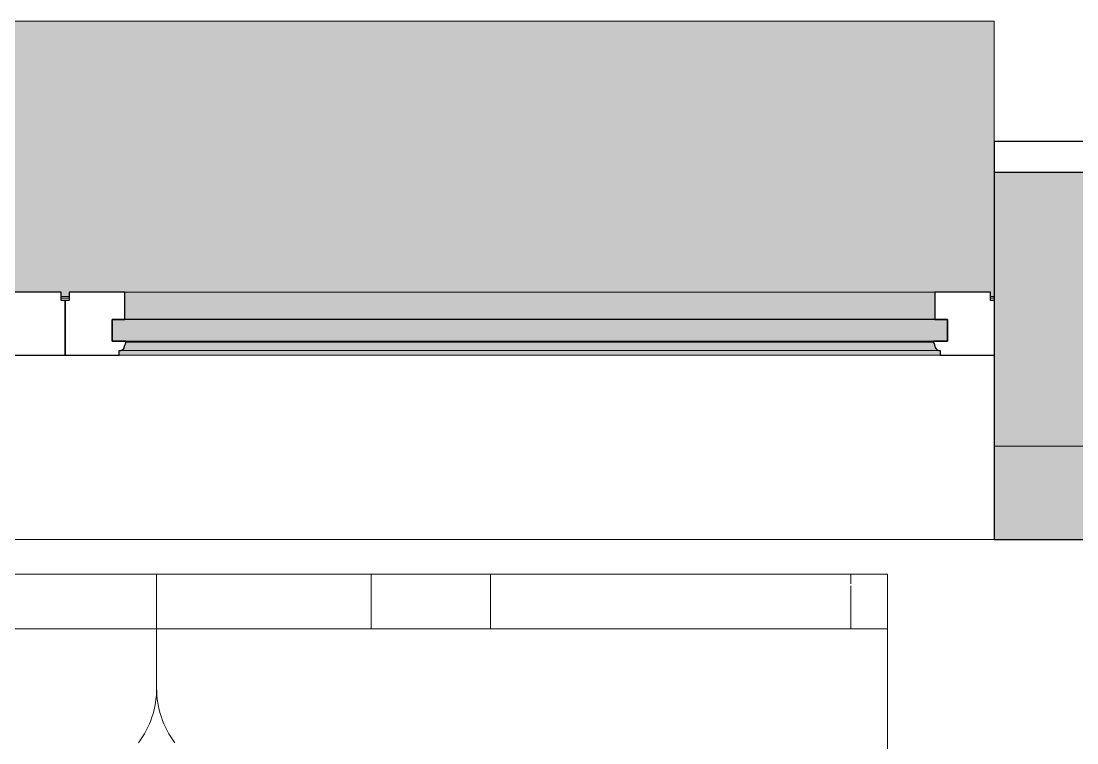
# Model space of a CAD drawing. Header units: millimetres. Extents: x 155927 to 326028, y -36033 to 97293.
# Drawn here: x 186253 to 187408, y 34023 to 34813 of the extents above; entities that cross this region are included whole.
import ezdxf

# ---------------------------------------------------------------- set-up
doc = ezdxf.new("R2010")
doc.units = ezdxf.units.MM
doc.header["$MEASUREMENT"] = 0
for name, color, linetype, lineweight in [('A-GLAZ', 7, 'CONTINUOUS', 9), ('A-WALL', 7, 'CONTINUOUS', 9), ('A-WALL-PATT', 7, 'CONTINUOUS', 9), ('I-FURN', 8, 'CONTINUOUS', 9), ('I-WALL', 7, 'CONTINUOUS', 9)]:
    doc.layers.add(name, color=color, linetype=linetype, lineweight=lineweight)

msp = doc.modelspace()

# ---------------------------------------------------------------- hatches: boundary and pattern name
at = {"layer": 'A-GLAZ'}
for points in [[(187313.7, 34511.8), (187318, 34511.8), (187318, 34813.4), (185283.8, 34813.4), (185283.8, 34511.8), (185288.2, 34511.8), (185288.2, 34516.5), (186296.5, 34516.5), (186296.5, 34511.8), (186305.2, 34511.8), (186305.2, 34516.5), (187313.7, 34516.5)], [(187252.8, 34486.5), (187252.8, 34516.5), (186366, 34516.5), (186366, 34486.5), (186596, 34486.5)], [(187266.8, 34462.6), (187266.8, 34486.5), (186352.1, 34486.5), (186352.1, 34462.6), (186596, 34462.6)], [(187253, 34457.5), (187251.5, 34461.5), (186367.3, 34461.5), (186366, 34457.5), (187252.8, 34457.5)], [(187251.5, 34461.5), (187251.5, 34462.6), (186596, 34461.5)], [(186360, 34452.6), (186362.9, 34453.1), (186361.6, 34453.2)], [(187257, 34447.6), (187258.8, 34447.6), (187258.8, 34452.6), (186360, 34452.6), (186360, 34447.6), (187253, 34447.6)], [(187257.2, 34452.6), (187253.9, 34454.9), (187252.6, 34457.5), (186365.8, 34457.5), (186364, 34453.8), (186363.8, 34452.6), (187255, 34452.6)]]:
    msp.add_hatch(color=256, dxfattribs=at).paths.add_polyline_path(points, flags=0)
h = msp.add_hatch(color=256, dxfattribs=at)
h.paths.add_polyline_path([(187318, 34509.7), (187318, 34511.8), (187313.7, 34511.8), (187313.7, 34509.7)], flags=0)
h.paths.add_polyline_path([(186305.2, 34509.7), (186305.2, 34511.8), (186296.5, 34511.4), (186296.5, 34509.7), (186301.5, 34509.7)], flags=0)
h.paths.add_polyline_path([(185283.8, 34509.7), (185288.2, 34509.7), (185288.2, 34511.8), (185283.8, 34511.8)], flags=0)
at = {"layer": 'A-WALL-PATT'}
h = msp.add_hatch(color=256, dxfattribs=at)
h.paths.add_polyline_path([(230840.8, 34347.6), (230840.8, 34647.6), (229692.8, 34647.6), (229692.8, 34347.6), (230269.8, 34347.6)], flags=0)
h.paths.add_polyline_path([(220908.8, 34347.6), (220908.8, 34647.6), (202317.8, 34647.6), (202317.8, 34347.6), (220564.5, 34347.6)], flags=0)
h.paths.add_polyline_path([(200283.7, 34347.6), (200283.7, 34647.6), (197317.8, 34647.6), (197317.8, 34437.6), (197292.8, 34437.6), (197292.8, 34347.6), (198727.6, 34347.6)], flags=0)
h.paths.add_polyline_path([(195683.8, 34347.6), (195683.8, 34437.6), (195658.8, 34437.6), (195658.8, 34647.6), (193317.8, 34647.6), (193317.8, 34347.6), (195658.8, 34347.6)], flags=0)
h.paths.add_polyline_path([(190533.8, 34347.6), (190533.8, 34647.6), (187318, 34647.6), (187318, 34347.6), (190235.5, 34347.6)], flags=0)
h.paths.add_polyline_path([(185283.8, 34347.6), (185283.8, 34647.6), (166692.8, 34647.6), (166692.8, 34347.6), (184169.7, 34347.6)], flags=0)
h.paths.add_polyline_path([(157908.8, 34347.6), (157908.8, 34647.6), (156760.8, 34647.6), (156760.8, 34347.6), (157480.1, 34347.6)], flags=0)
h = msp.add_hatch(color=256, dxfattribs=at)
h.paths.add_polyline_path([(189324.8, 34245.6), (189324.8, 34347.6), (187318, 34347.6), (187318, 34245.6), (189022.3, 34245.6)], flags=0)
h.paths.add_polyline_path([(185283.8, 34245.6), (185283.8, 34347.6), (176931.2, 34347.6), (176931.2, 34245.6), (184169.7, 34245.6)], flags=0)

# ---------------------------------------------------------------- linework, layer by layer
at = {"layer": 'A-GLAZ'}
for p, q in [((187318, 34813.4), (185283.8, 34813.4)), ((187318, 34813.4), (187318, 34681.6)), ((187252.8, 34516.5), (186366, 34516.5)), ((186305.2, 34511.8), (186296.5, 34511.8)), ((186305.2, 34509.7), (186296.5, 34509.7)), ((187318, 34511.8), (187313.7, 34511.8)), ((187318, 34509.7), (187313.7, 34509.7)), ((187251.5, 34461.5), (186367.3, 34461.5)), ((186361.6, 34452.6), (186360, 34452.6)), ((186360, 34447.6), (187258.8, 34447.6)), ((187257.2, 34452.6), (186361.6, 34452.6)), ((187258.8, 34452.6), (187257.2, 34452.6))]:
    msp.add_line(p, q, dxfattribs=at)
at = {"layer": 'A-GLAZ', "lineweight": 30}
for p, q in [((187418, 34681.6), (187318, 34681.6)), ((187318, 34681.6), (187318, 34647.6)), ((186296.5, 34516.5), (186235.6, 34516.5)), ((186296.5, 34507.5), (186296.5, 34516.5)), ((186366, 34516.5), (186305.2, 34516.5)), ((186305.2, 34516.5), (186305.2, 34507.5)), ((186366, 34486.5), (186366, 34516.5)), ((187313.7, 34516.5), (187252.8, 34516.5)), ((187252.8, 34516.5), (187252.8, 34486.5)), ((187313.7, 34507.5), (187313.7, 34516.5)), ((186300.8, 34507.5), (186296.5, 34507.5)), ((186305.2, 34507.5), (186300.8, 34507.5)), ((186300.8, 34507.5), (186300.8, 34447.6)), ((186300.8, 34447.6), (186300.8, 34507.5)), ((187318, 34507.5), (187313.7, 34507.5)), ((187266.8, 34486.5), (186352.1, 34486.5)), ((186352.1, 34486.5), (186352.1, 34462.6)), ((186352.1, 34462.6), (186352.1, 34486.5)), ((186352.1, 34486.5), (186366, 34486.5)), ((187252.8, 34486.5), (187266.8, 34486.5)), ((187266.8, 34462.6), (187266.8, 34486.5)), ((187266.8, 34486.5), (187266.8, 34462.6)), ((186352.1, 34462.6), (187266.8, 34462.6)), ((186367.3, 34462.6), (186352.1, 34462.6)), ((186367.3, 34461.5), (186367.3, 34462.6)), ((187266.8, 34462.6), (187251.5, 34462.6)), ((187251.5, 34462.6), (187251.5, 34461.5)), ((186241.6, 34447.6), (186300.8, 34447.6)), ((186300.8, 34447.6), (186360, 34447.6)), ((186360, 34447.6), (186360, 34452.6)), ((186360, 34452.6), (186361.6, 34452.6)), ((187257.2, 34452.6), (187258.8, 34452.6)), ((187258.8, 34452.6), (187258.8, 34447.6)), ((187258.8, 34447.6), (187318, 34447.6))]:
    msp.add_line(p, q, dxfattribs=at)
for centre, radius, start, end in [((186373.2, 34457.1), 7.4, 143.4261, 176.5739), ((187245.6, 34457.1), 7.4, 3.4261, 36.5739), ((186360.5, 34457.8), 5.36, 281.9524, 356.5739), ((187258.3, 34457.8), 5.36, 183.4261, 258.0476)]:
    msp.add_arc(centre, radius, start, end, dxfattribs=at)
at = {"layer": 'A-GLAZ'}
for points in [[(186366.5, 34460.3), (186366.7, 34460.7), (186367, 34461.1), (186367.3, 34461.5)], [(187251.5, 34461.5), (187251.8, 34461.1), (187252.1, 34460.7), (187252.3, 34460.3)]]:
    msp.add_open_spline(points, degree=3, dxfattribs=at)
for points, knots in [([(186361.6, 34452.6), (186362, 34452.7), (186362.7, 34452.9), (186363.5, 34453.4), (186363.9, 34453.7), (186364, 34453.8)], [0, 0, 0, 0, 0.2, 0.3, 0.4, 0.4, 0.4, 0.4]), ([(186365, 34454.9), (186365.1, 34455.1), (186365.3, 34455.5), (186365.7, 34456.4), (186365.8, 34457.1), (186365.8, 34457.5)], [0.6, 0.6, 0.6, 0.6, 0.7, 0.8, 1, 1, 1, 1]), ([(187253, 34457.5), (187253, 34457.1), (187253.1, 34456.4), (187253.5, 34455.5), (187253.7, 34455.1), (187253.9, 34454.9)], [-1, -1, -1, -1, -0.8, -0.7, -0.6, -0.6, -0.6, -0.6]), ([(187254.8, 34453.8), (187254.9, 34453.7), (187255.3, 34453.4), (187256.1, 34452.9), (187256.8, 34452.7), (187257.2, 34452.6)], [-0.4, -0.4, -0.4, -0.4, -0.3, -0.2, 0, 0, 0, 0])]:
    msp.add_open_spline(points, degree=3, knots=knots, dxfattribs=at)
at = {"layer": 'A-WALL', "lineweight": 30}
for p, q in [((190533.8, 34647.6), (187318, 34647.6)), ((187318, 34647.6), (187318, 34347.6))]:
    msp.add_line(p, q, dxfattribs=at)
at = {"layer": 'A-WALL'}
msp.add_line((187318, 34347.6), (189324.8, 34347.6), dxfattribs=at)
at = {"layer": 'I-FURN'}
for p, q in [((186400.9, 34207.6), (185600.9, 34207.6)), ((185600.9, 34207.6), (186400.9, 34207.6)), ((187160.9, 34207.6), (185640.9, 34207.6)), ((186165.9, 34207.6), (186635.9, 34207.6)), ((186400.9, 34082.6), (186400.9, 34207.6)), ((186400.9, 34207.6), (186400.9, 34082.6)), ((187200.9, 34207.6), (186400.9, 34207.6)), ((186400.9, 34207.6), (186400.9, 34082.6)), ((186400.9, 34082.6), (186400.9, 34207.6)), ((186400.9, 34207.6), (187200.9, 34207.6)), ((186635.9, 34207.6), (186766.3, 34207.6)), ((186635.9, 34147.6), (186635.9, 34207.6)), ((186635.9, 34147.6), (186635.9, 34207.6)), ((186766.3, 34207.6), (187200.9, 34207.6)), ((186766.3, 34147.6), (186766.3, 34207.6)), ((186766.3, 34147.6), (186766.3, 34207.6)), ((187200.9, 34207.6), (187160.9, 34207.6)), ((187160.9, 34197), (187160.9, 34207.6)), ((187160.9, 34197), (187160.9, 34207.6)), ((187200.9, 34147.6), (187200.9, 34207.6)), ((187200.9, 34147.6), (187200.9, 34207.6)), ((187200.9, 32807.6), (187200.9, 34207.6)), ((187200.9, 34207.6), (187200.9, 32807.6)), ((187160.9, 34147.6), (187160.9, 34194.7)), ((187160.9, 34147.6), (187160.9, 34194.7)), ((185640.9, 34147.6), (187160.9, 34147.6)), ((186635.9, 34147.6), (186165.9, 34147.6)), ((186766.3, 34147.6), (186635.9, 34147.6)), ((187200.9, 34147.6), (186766.3, 34147.6)), ((187161.4, 34147.6), (187200.9, 34147.6))]:
    msp.add_line(p, q, dxfattribs=at)
for centre, start, end in [((186300.9, 34082.6), 323.1301, 0), ((186300.9, 34082.6), 323.1301, 0), ((186500.9, 34082.6), 180, 216.8699), ((186500.9, 34082.6), 180, 216.8699)]:
    msp.add_arc(centre, 100, start, end, dxfattribs=at)
at = {"layer": 'I-WALL'}
for p, q in [((189324.8, 34347.6), (187318, 34347.6)), ((187318, 34245.6), (185283.8, 34245.6))]:
    msp.add_line(p, q, dxfattribs=at)
at = {"layer": 'I-WALL', "lineweight": 30}
for p, q in [((187318, 34347.6), (187318, 34245.6)), ((187318, 34245.6), (189324.8, 34245.6))]:
    msp.add_line(p, q, dxfattribs=at)

doc.saveas('drawing.dxf')
